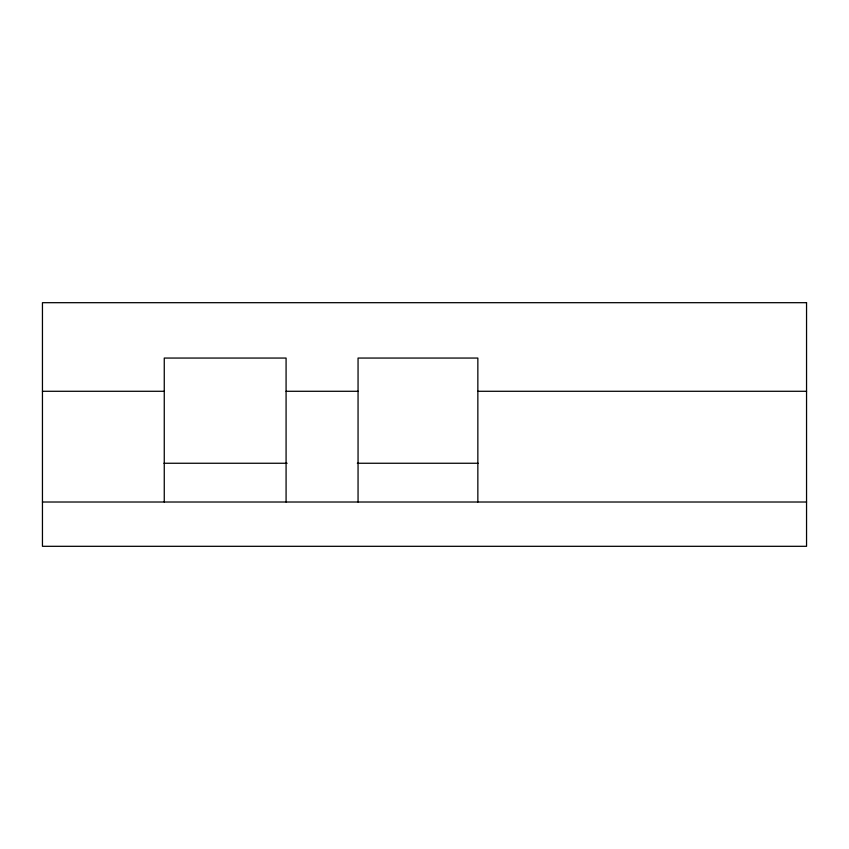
<?xml version="1.0" encoding="UTF-8"?>
<svg xmlns="http://www.w3.org/2000/svg" width="849" height="849" viewBox="0 0 849 849"><rect width="100%" height="100%" fill="white"/><g stroke="black" fill="none" stroke-linecap="round" stroke-linejoin="round"><path stroke-width="1.27" d="M42.45 391.283L164.26 391.283M286.081 391.283L358.055 391.283M477.849 391.283L806.55 391.283M163.942 463.257L287.132 463.257M357.344 463.257L478.189 463.257M42.45 502.014L806.55 502.014M477.849 502.014L477.849 358.055L358.055 358.055L358.055 502.014M286.081 502.014L286.081 358.055L164.26 358.055L164.26 502.014M806.55 302.69L42.45 302.69L42.45 546.31L806.55 546.31L806.55 302.69"/></g></svg>
